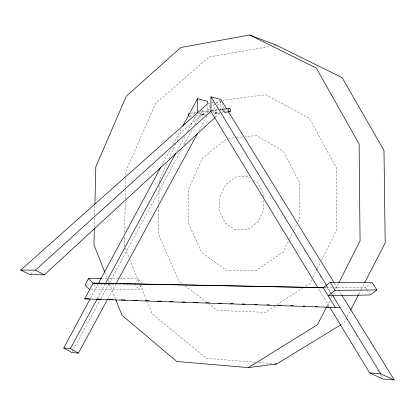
<?xml version="1.0" encoding="UTF-8"?>
<svg xmlns="http://www.w3.org/2000/svg" width="415" height="415" viewBox="0 0 415 415"><rect width="100%" height="100%" fill="white"/><g stroke="black" fill="none" stroke-linecap="round" stroke-linejoin="round"><path stroke-width="0.31" stroke-dasharray="2.08 1.56" d="M263.841 200.523L263.821 209.357L257.684 222.155L247.21 229.687L235.357 229.993L225.324 223.171L219.675 211.183L219.784 197.177L225.594 184.727L235.663 177.044L247.444 176.235L250.167 177.936M263.852 196.736L263.852 194.843L257.803 182.704L253.441 179.98M220.78 110.343L220.863 100.051M207.365 113.248L207.438 105.192M158.821 206.167L158.395 233.847L178.875 281.048L182.974 284.182M158.878 202.307L159.137 185.572M159.189 182.356L159.22 180.421L167.105 162.872M124.35 246.432L124.552 236.145M124.63 232.286L125.226 202.058M125.289 198.842L125.465 189.842M125.517 187.269L125.704 177.62M125.755 175.047L125.833 171.188L155.729 103.231L209.3 56.845L270.481 46.47M94.376 227.508L94.604 217.823M94.667 215.24L94.895 205.555M168.947 158.774L175.519 144.15M177.096 140.638L180.779 132.447L210.026 108.237M288.295 241.597L283.227 251.947L256.164 270.502L226.3 270.29L201.742 252.559L188.286 222.793L188.685 188.571L202.681 158.001L226.709 138.885M289.421 239.294L293.649 230.667M293.929 230.092L296.746 224.339M297.871 222.041L299.282 219.162L299.194 181.775L283.201 151.055L256.589 135.539L245.094 136.691M311.774 279.762L310.041 283.222L305.191 286.381M312.926 277.453L316.972 269.377M317.257 268.801L320.437 262.451M321.594 260.143L336.897 229.568L336.466 167.992L309.445 118.353L265.776 94.667L222.803 100.342M326.901 306.203L329.832 300.424M331.009 298.11L332.182 295.802M332.477 295.221L333.945 292.331M335.704 288.866L338.64 283.087M193.52 114.846L194.204 113.503L195.252 112.647L196.051 112.771M346.691 317.693L344.03 322.87L341.27 324.556M346.992 317.117L350.244 310.794M358.83 294.111L360.905 290.085M361.2 289.509L364.453 283.18M90.475 298.219L98.542 283.186M161.679 165.507L170.57 148.944M173.019 144.373L181.604 128.375M97.494 298.369L105.177 284.114M176.79 151.242L185.09 135.84M187.549 131.28L195.849 115.884M72.054 351.987L73.279 349.721M73.59 349.15L99.968 300.315M101.198 298.043L109.212 283.206M109.519 282.636L181.293 149.768M184.063 144.633L191.766 130.377M194.848 124.676L203.163 109.28M107.999 298.541L115.712 284.322M199.013 130.808L207.344 115.453M134.948 284.384L137.962 278.901L142.49 283.258M90.864 289.618L139.15 289.312L141.582 284.908M208.169 111.77L208.693 110.966L209.451 111.101M188.887 116.459L189.655 116.584L190.184 115.79L190.169 114.545M215.593 116.994L219.395 113.487L212.075 111.656M30.7 273.75L34.061 270.705M210.882 111.225L215.624 106.93M217.522 105.208L221.6 101.519M210.524 107.827L218.954 100.85L220.235 100.679M203.168 114.436L202.458 115.022L201.664 114.893L201.607 114.058M334.718 287.678L365.511 287.507L371.088 283.253M275.036 306.031L265.346 312.35L217.284 310.415L209.087 304.148M277.189 304.631L303.038 287.787M273.667 45.925L276.852 45.385M213.31 102.604L208.211 103.273L210.104 108.362M215.862 102.272L220.962 101.602M211.583 110.54L219.224 109.586M219.862 109.508L221.771 109.27M190.765 113.207L196.528 112.486M199.086 112.164L211.256 110.644M211.899 110.566L217.668 109.845M220.235 109.524L221.517 109.363M189.655 116.584L192.218 116.273M195.418 115.878L205.658 114.628M211.427 113.928L208.745 114.026M213.99 113.611L221.045 112.75M221.683 112.672L222.969 112.517M228.483 138.361L236.151 137.593M236.789 137.526L242.536 136.95M323.269 287.745L332.27 287.694M86.377 284.965L90.885 284.96M93.458 284.96L134.642 284.934L139.15 289.312M127.773 283.238L129.049 283.238M101.353 278.631L108.419 278.683M109.062 278.688L119.338 278.761M119.977 278.766L137.962 278.901M324.738 287.652L327.98 287.72M255.427 362.274L206.509 358.342L152.347 314.108L147.392 302.13M258.649 362.534L272.167 363.623M197.991 113.176L205.975 115.121M185.023 285.748L206.016 301.798M215.069 112.403L215.904 113.155L216.63 113.29L216.614 112.792M224.199 110.333L224.961 111.526M365.511 287.507L366.865 289.634M367.202 290.168L369.568 293.893M226.984 109.415L227.669 110.515M334.449 283.263L338.142 289.234M338.464 289.758L341.374 294.468M326.963 286.065L332.654 295.345M304.33 250.318L305.684 252.528M319.898 275.731L321.252 277.946M325.651 285.126L330.387 292.865M330.724 293.415L331.741 295.075M356.101 334.858L357.455 337.068M377.417 369.672L378.771 371.882M380.462 374.646L382.158 377.406M318.513 288.695L328.939 305.876M125.091 248.232L129.553 259.012M129.802 259.608L139.959 284.166M140.208 284.763L146.402 299.734M104.99 272.608L107.864 279.829M108.102 280.426L115.531 299.07M222.227 103.231L224.318 108.953M216.78 112.527L216.267 113.337L215.51 113.202L214.96 112.206L214.934 110.93L215.458 110.12L216.21 110.26L216.76 111.256L216.78 112.527M203.334 114.177L202.816 114.976L202.053 114.846L201.498 113.86L201.477 112.6L202.001 111.801L202.764 111.936L203.314 112.922L203.334 114.177"/><path stroke-width="0.62" d="M226.647 108.865L220.863 99.512L211.012 96.835L210.882 111.355L317.838 287.585M197.384 113.03L197.54 98.671L207.474 101.296L207.448 103.952L20.75 270.035L29.74 274.616L44.41 274.803L215.115 117.435M94.361 228.157L93.966 244.949L104.751 272.007M94.926 204.263L95.803 166.804L126.347 96.093L180.862 47.497L249.695 34.99L276.852 45.385L342.116 77.641L383.974 150.422L385.177 242.92L364.754 282.61M326.605 306.784L317.506 324.696L248.341 367.586L176.806 361.501L122 315.307L115.769 299.671M338.936 282.511L360.07 240.897L359.11 143.984L316.349 68.117L249.695 34.99M350.54 310.218L358.534 294.686M101.353 278.631L88.514 278.538L85.091 284.965L89.65 289.629M339.994 307.328L335.33 307.515L84.707 298.873L93.1 283.18L101.053 283.191M107.381 299.677L78.378 353.124L71.748 352.558L63.765 348.009L89.931 299.236M160.761 167.224L98.542 283.186L324.089 287.642M182.828 126.093L197.54 98.671M63.765 348.009L70.446 348.553L97.188 298.94M105.483 283.544L175.561 153.519M116.018 283.756L197.467 133.651M224.894 112.283L230.019 111.656L230.532 110.841L230.507 109.555L229.962 108.543L222.16 109.285M229.215 108.403L228.701 109.218L228.727 110.509L229.272 111.516L230.019 111.656M188.846 113.445L188.311 114.234L188.332 115.484M20.75 270.035L35.436 270.16L210.882 111.225M88.514 278.538L93.1 283.18L323.269 287.745L330.19 282.319L372.105 282.475L376.882 289.94L370.242 294.956L328.177 295.786L335.149 290.376L376.882 289.94M248.341 367.586L276.67 363.986L340.715 324.893M84.707 298.873L88.96 298.795M96.648 298.997L101.182 299.153M108.948 299.417L112.828 299.552M121.242 299.838L125.128 299.972M133.542 300.258L137.422 300.393M145.188 300.657L149.073 300.792M157.487 301.077L161.368 301.212M169.782 301.503L173.019 301.612M182.081 301.923L185.313 302.032M193.727 302.322L197.613 302.452M206.027 302.743L209.264 302.851M218.321 303.163L221.558 303.272M230.621 303.583L233.209 303.671M242.267 303.982L244.855 304.07M254.566 304.402L257.155 304.491M266.861 304.823L269.449 304.911M278.512 305.222L281.1 305.31M290.806 305.642L293.395 305.731M303.106 306.062L305.046 306.13M315.4 306.483L317.345 306.55M327.051 306.882L328.991 306.95M274.74 363.831L276.67 363.986M329.951 307.536L369.641 372.929L380.752 373.837L394.25 380.01L342.022 295.516M394.25 380.01L383.17 379.066L369.641 372.929M224.992 112.268L223.223 111.184L222.435 109.249M35.436 270.16L44.41 274.803M70.446 348.553L78.378 353.124M228.349 111.614L333.769 282.164M330.19 282.319L335.149 290.376M211.012 96.835L326.626 285.51M332.866 295.698L380.752 373.837M323.269 287.745L335.33 307.515"/></g></svg>
